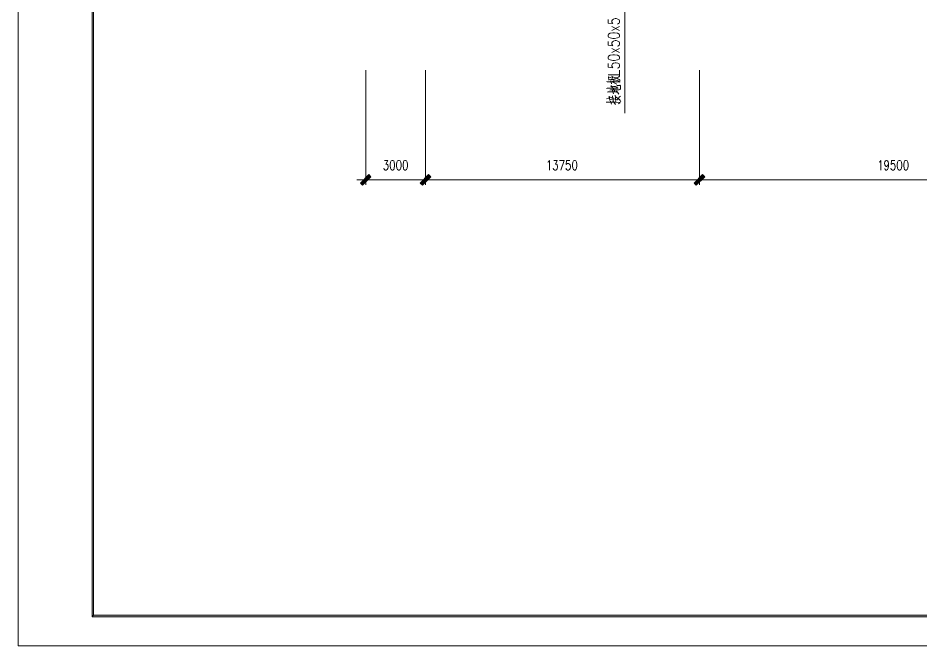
# Model space of a CAD drawing. Header units: millimetres. Extents: x 568 to 3948041, y -25191 to 63890.
# Drawn here: x 3821918 to 3867225, y -25191 to 6287 of the extents above; entities that cross this region are included whole.
import ezdxf

# ---------------------------------------------------------------- set-up
doc = ezdxf.new("R2010")
doc.units = ezdxf.units.MM

msp = doc.modelspace()

# ---------------------------------------------------------------- hatches: boundary and pattern name
h = msp.add_hatch(color=0)
h.dxf.hatch_style = 2
h.paths.add_polyline_path([(3825632, 62425), (3825702, 62355), (3825702, -23657), (3825632, -23726)])
h = msp.add_hatch(color=0)
h.dxf.hatch_style = 2
h.paths.add_polyline_path([(3839520, -1564), (3839627, -1671), (3839206, -2090), (3839101, -1985)])
h = msp.add_hatch(color=0)
h.dxf.hatch_style = 2
h.paths.add_polyline_path([(3842520, -1564), (3842626, -1671), (3842206, -2090), (3842100, -1985)])
h = msp.add_hatch(color=0)
h.dxf.hatch_style = 2
h.paths.add_polyline_path([(3842206, -2090), (3842100, -1985), (3842520, -1564), (3842626, -1671)])
h = msp.add_hatch(color=0)
h.dxf.hatch_style = 2
h.paths.add_polyline_path([(3856267, -1564), (3856373, -1671), (3855953, -2090), (3855847, -1985)])
h = msp.add_hatch(color=0)
h.dxf.hatch_style = 2
h.paths.add_polyline_path([(3855953, -2090), (3855847, -1985), (3856267, -1564), (3856373, -1671)])
h = msp.add_hatch(color=0)
h.dxf.hatch_style = 2
h.paths.add_polyline_path([(3825632, -23726), (3825702, -23657), (3946506, -23657), (3946576, -23726)])

# ---------------------------------------------------------------- linework, layer by layer
at = {"color": 0, "lineweight": 0}
for points in [[(3821918, -25191), (3821918, 63890), (3948041, 63890), (3948041, -25191)], [(3825632, 62425), (3825702, 62355), (3825702, -23657), (3825632, -23726)], [(3851522, 5387), (3851549, 5329), (3851632, 5291), (3851771, 5271), (3851854, 5271), (3851992, 5291), (3852075, 5329), (3852103, 5387), (3852103, 5426), (3852075, 5484), (3851992, 5523), (3851854, 5542), (3851771, 5542), (3851632, 5523), (3851549, 5484), (3851522, 5426)], [(3851522, 4283), (3851549, 4225), (3851632, 4186), (3851771, 4166), (3851854, 4166), (3851992, 4186), (3852075, 4225), (3852103, 4283), (3852103, 4321), (3852075, 4380), (3851992, 4419), (3851854, 4438), (3851771, 4438), (3851632, 4419), (3851549, 4380), (3851522, 4321)], [(3840686, -847), (3840637, -870), (3840605, -939), (3840588, -1055), (3840588, -1124), (3840605, -1239), (3840637, -1308), (3840686, -1331), (3840718, -1331), (3840766, -1308), (3840799, -1239), (3840815, -1124), (3840815, -1055), (3840799, -939), (3840766, -870), (3840718, -847)], [(3841009, -847), (3840960, -870), (3840928, -939), (3840912, -1055), (3840912, -1124), (3840928, -1239), (3840960, -1308), (3841009, -1331), (3841041, -1331), (3841089, -1308), (3841122, -1239), (3841138, -1124), (3841138, -1055), (3841122, -939), (3841089, -870), (3841041, -847)], [(3841331, -847), (3841283, -870), (3841251, -939), (3841235, -1055), (3841235, -1124), (3841251, -1239), (3841283, -1308), (3841331, -1331), (3841364, -1331), (3841413, -1308), (3841445, -1239), (3841461, -1124), (3841461, -1055), (3841445, -939), (3841413, -870), (3841364, -847)], [(3849834, -847), (3849786, -870), (3849753, -939), (3849737, -1055), (3849737, -1124), (3849753, -1239), (3849786, -1308), (3849834, -1331), (3849866, -1331), (3849915, -1308), (3849947, -1239), (3849963, -1124), (3849963, -1055), (3849947, -939), (3849915, -870), (3849866, -847)], [(3866133, -847), (3866084, -870), (3866051, -939), (3866035, -1055), (3866035, -1124), (3866051, -1239), (3866084, -1308), (3866133, -1331), (3866165, -1331), (3866213, -1308), (3866246, -1239), (3866262, -1124), (3866262, -1055), (3866246, -939), (3866213, -870), (3866165, -847)], [(3866456, -847), (3866407, -870), (3866375, -939), (3866358, -1055), (3866358, -1124), (3866375, -1239), (3866407, -1308), (3866456, -1331), (3866488, -1331), (3866536, -1308), (3866569, -1239), (3866585, -1124), (3866585, -1055), (3866569, -939), (3866536, -870), (3866488, -847)], [(3839520, -1564), (3839627, -1671), (3839206, -2090), (3839101, -1985)], [(3842520, -1564), (3842626, -1671), (3842206, -2090), (3842100, -1985)], [(3842206, -2090), (3842100, -1985), (3842520, -1564), (3842626, -1671)], [(3856267, -1564), (3856373, -1671), (3855953, -2090), (3855847, -1985)], [(3855953, -2090), (3855847, -1985), (3856267, -1564), (3856373, -1671)], [(3825632, -23726), (3825702, -23657), (3946506, -23657), (3946576, -23726)]]:
    msp.add_lwpolyline(points, close=True, dxfattribs=at)
for points in [[(3852365, 1525), (3852365, 11101)], [(3851522, 6221), (3851522, 6027), (3851771, 6007), (3851743, 6027), (3851716, 6085), (3851716, 6143), (3851743, 6202), (3851799, 6240), (3851881, 6259), (3851937, 6259), (3852020, 6240), (3852075, 6202), (3852103, 6143), (3852103, 6085), (3852075, 6027), (3852048, 6007), (3851992, 5988)], [(3852103, 5658), (3851716, 5872)], [(3852103, 5872), (3851716, 5658)], [(3851522, 5116), (3851522, 4922), (3851771, 4903), (3851743, 4922), (3851716, 4980), (3851716, 5038), (3851743, 5097), (3851799, 5136), (3851881, 5155), (3851937, 5155), (3852020, 5136), (3852075, 5097), (3852103, 5038), (3852103, 4980), (3852075, 4922), (3852048, 4903), (3851992, 4884)], [(3852103, 4554), (3851716, 4767)], [(3852103, 4767), (3851716, 4554)], [(3839364, 3680), (3839364, -2077)], [(3842363, 3680), (3842363, -2077)], [(3842363, 3680), (3842363, -2077)], [(3851522, 4011), (3851522, 3818), (3851771, 3798), (3851743, 3818), (3851716, 3875), (3851716, 3934), (3851743, 3992), (3851799, 4031), (3851881, 4050), (3851937, 4050), (3852020, 4031), (3852075, 3992), (3852103, 3934), (3852103, 3875), (3852075, 3818), (3852048, 3798), (3851992, 3779)], [(3851522, 3449), (3852103, 3449), (3852103, 3682)], [(3856110, 3680), (3856110, -2077)], [(3856110, 3680), (3856110, -2077)], [(3851569, 3167), (3851546, 3346), (3851530, 3338), (3851688, 3299), (3851756, 3271), (3851745, 3267), (3851733, 3366), (3851716, 3354), (3851751, 3342), (3851852, 3315), (3851938, 3283), (3852017, 3243), (3852079, 3203), (3852119, 3176), (3852136, 3156)], [(3851574, 3223), (3851666, 3215), (3851756, 3207), (3851830, 3195), (3851915, 3176), (3851982, 3156), (3852039, 3140), (3852102, 3108)], [(3851756, 3207), (3851898, 3259), (3852039, 3322), (3852096, 3350), (3852102, 3417), (3852085, 3350), (3852051, 3331)], [(3851444, 2763), (3851484, 2774), (3851473, 2771), (3851954, 2767), (3852039, 2767), (3851972, 2767)], [(3851456, 3084), (3851484, 3100), (3851484, 3092), (3852130, 3088), (3852096, 3081), (3852056, 3084)], [(3851620, 2672), (3851666, 2692), (3851654, 2683), (3851887, 2688), (3852000, 2692), (3852079, 2692), (3852108, 2699), (3852136, 2715), (3852147, 2747), (3852153, 2787), (3852153, 2846), (3852141, 2890), (3852119, 2917), (3851972, 2910), (3852124, 2910), (3852130, 2902)], [(3851864, 2628), (3851677, 2890), (3851654, 2878), (3851688, 2874), (3851682, 2878), (3851795, 2862), (3851903, 2850), (3851982, 2831), (3851994, 2826), (3851926, 2795), (3851982, 2826)], [(3851699, 2993), (3851666, 3156)], [(3851705, 3088), (3851790, 3056), (3851864, 3024), (3851926, 2993), (3851960, 2973)], [(3851739, 3092), (3851802, 3136), (3851830, 3147)], [(3851450, 2235), (3851523, 2267), (3851558, 2271)], [(3851489, 2569), (3851523, 2588), (3851512, 2581), (3851982, 2581), (3851949, 2576), (3851994, 2576), (3852067, 2477), (3852062, 2469), (3851954, 2640)], [(3851615, 2160), (3851580, 2378)], [(3851597, 2315), (3851631, 2315), (3851762, 2283)], [(3851790, 2481), (3851739, 2648)], [(3851784, 2152), (3851751, 2394)], [(3851784, 2239), (3851813, 2239), (3851898, 2219), (3852000, 2183), (3852028, 2231), (3852056, 2275), (3852102, 2331), (3852141, 2370)], [(3851915, 2112), (3851903, 2231), (3851892, 2315), (3851881, 2417), (3851875, 2406), (3851881, 2378)], [(3851898, 2322), (3851931, 2315), (3851994, 2279), (3852051, 2243), (3852096, 2203), (3852130, 2160), (3852147, 2124), (3852159, 2088)], [(3851438, 2060), (3851473, 2081), (3851461, 2072), (3851920, 2065), (3852108, 2060), (3852124, 2060), (3852136, 2056), (3852051, 1985), (3852130, 2056)], [(3851643, 2203), (3851699, 2224), (3851733, 2227)], [(3851694, 1969), (3851654, 2128)], [(3851892, 1962), (3851756, 2132)], [(3840298, -847), (3840476, -847), (3840379, -1031), (3840427, -1031), (3840459, -1055), (3840476, -1077), (3840492, -1147), (3840492, -1193), (3840476, -1262), (3840443, -1308), (3840395, -1331), (3840347, -1331), (3840298, -1308), (3840282, -1286), (3840265, -1239)], [(3848510, -939), (3848542, -916), (3848591, -847), (3848591, -1331)], [(3848801, -847), (3848978, -847), (3848881, -1031), (3848930, -1031), (3848962, -1055), (3848978, -1077), (3848994, -1147), (3848994, -1193), (3848978, -1262), (3848946, -1308), (3848897, -1331), (3848849, -1331), (3848801, -1308), (3848785, -1286), (3848768, -1239)], [(3849091, -847), (3849317, -847), (3849156, -1331)], [(3849608, -847), (3849446, -847), (3849430, -1055), (3849446, -1031), (3849495, -1008), (3849544, -1008), (3849591, -1031), (3849624, -1077), (3849640, -1147), (3849640, -1193), (3849624, -1262), (3849591, -1308), (3849544, -1331), (3849495, -1331), (3849446, -1308), (3849430, -1286), (3849414, -1239)], [(3865131, -939), (3865163, -916), (3865212, -847), (3865212, -1331)], [(3865599, -1008), (3865583, -1077), (3865551, -1124), (3865503, -1147), (3865486, -1147), (3865438, -1124), (3865406, -1077), (3865390, -1008), (3865390, -986), (3865406, -916), (3865438, -870), (3865486, -847), (3865503, -847), (3865551, -870), (3865583, -916), (3865599, -1008), (3865599, -1124), (3865583, -1239), (3865551, -1308), (3865503, -1331), (3865470, -1331), (3865422, -1308), (3865406, -1262)], [(3865906, -847), (3865745, -847), (3865729, -1055), (3865745, -1031), (3865793, -1008), (3865842, -1008), (3865890, -1031), (3865922, -1077), (3865939, -1147), (3865939, -1193), (3865922, -1262), (3865890, -1308), (3865842, -1331), (3865793, -1331), (3865745, -1308), (3865729, -1286), (3865713, -1239)], [(3839813, -1827), (3838914, -1827)], [(3842360, -1827), (3839367, -1827)], [(3842813, -1827), (3841913, -1827)], [(3841913, -1827), (3842813, -1827)], [(3856107, -1827), (3842366, -1827)], [(3856560, -1827), (3855660, -1827)], [(3855660, -1827), (3856560, -1827)], [(3875603, -1827), (3856113, -1827)]]:
    msp.add_lwpolyline(points, dxfattribs=at)

doc.saveas('drawing.dxf')
